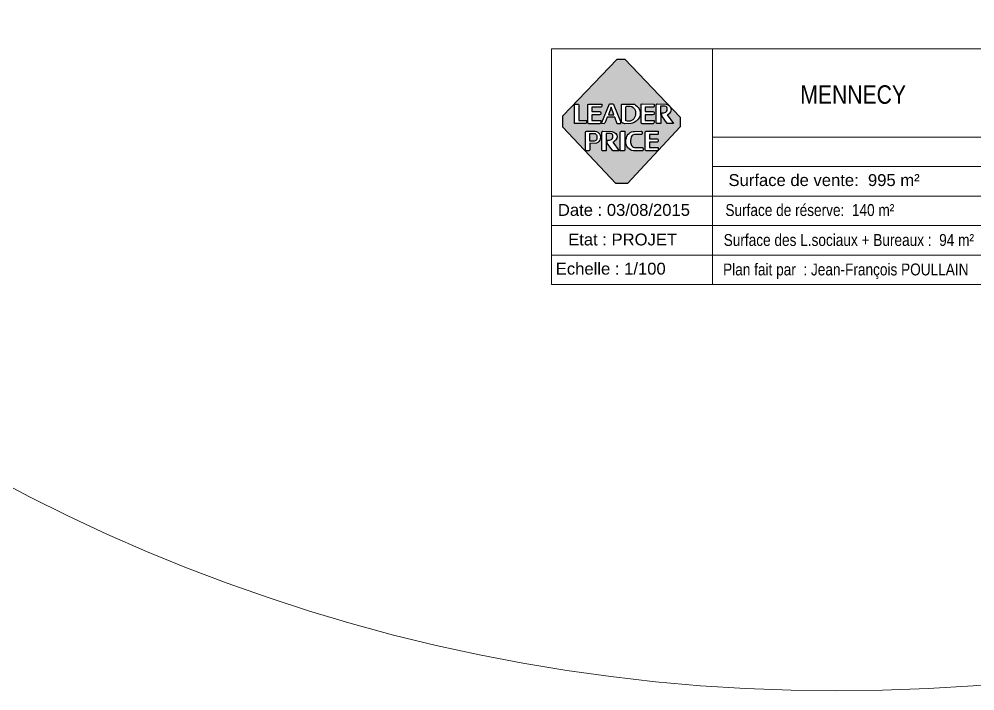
# Model space of a CAD drawing. Header units: millimetres. Extents: x 15590 to 15992, y 1055 to 1132.
# Drawn here: x 15892.91 to 15913.62, y 1054.72 to 1069.27 of the extents above; entities that cross this region are included whole.
import ezdxf

# ---------------------------------------------------------------- set-up
doc = ezdxf.new("R2010")
doc.units = ezdxf.units.MM
doc.header["$MEASUREMENT"] = 0
doc.layers.get('0').update_dxf_attribs({"lineweight": 9})
doc.layers.add('Hachures', color=252, linetype='Continuous', lineweight=20)
doc.layers.add('le cartouche', color=7, linetype='Continuous')
doc.styles.add('Arial Narrow', font='ARIALN.TTF', dxfattribs={"height": 0.3})

# ---------------------------------------------------------------- blocks, each defined once
blk = doc.blocks.new('A$C5D001198')
h = blk.add_hatch(color=22)
edge = h.paths.add_edge_path(flags=16)
edge.add_line((0.4153621067825952, 1.280023421856185), (0.6259027354099089, 1.279790677748224))
edge.add_line((0.6259027354099089, 1.279790677748224), (0.6258641759932289, 1.244909778437659))
edge.add_arc((0.6081094143341943, 1.244929405605035), 0.01775477250762141, 270.13872205620646, 359.9366618702279, ccw=False)
edge.add_line((0.6081524013770832, 1.227174685136561), (0.4674906553382243, 1.227611272952799))
edge.add_line((0.4674906553386791, 1.227611272953254), (0.4674912672821847, 1.15800527664851))
edge.add_line((0.46749126728173, 1.158005276648055), (0.5904020673447121, 1.158005276648055))
edge.add_arc((0.5904020673447121, 1.140244239803906), 0.01776103684449491, 1.9891806765779165, 90, ccw=False)
edge.add_line((0.6081524013770832, 1.140860739215896), (0.6081524013770832, 1.123124988758946))
edge.add_arc((0.5891959046007287, 1.123124988758718), 0.01895649677647557, 273.64807650998574, 360, ccw=False)
edge.add_line((0.5904020673447121, 1.104206903721661), (0.4672645863665821, 1.104905181780168))
edge.add_line((0.4672645863665821, 1.104905181780396), (0.4672645863665821, 1.016808358367143))
edge.add_line((0.4672645863665821, 1.016808358367143), (0.6073006212595828, 1.016808358367143))
edge.add_line((0.6073006212595828, 1.016808358367143), (0.6073006212595828, 0.9824996175630076))
edge.add_arc((0.5883794429801128, 0.9824996175630076), 0.01892117827936589, 278.4890543852112, 360, ccw=False)
edge.add_line((0.5911725962068886, 0.9637857381540016), (0.4158455789156505, 0.9637857381540016))
edge.add_arc((0.4158455789156505, 0.9814744606792374), 0.01768872252532997, 180.0470676687252, 270, ccw=False)
edge.add_line((0.3981568623589737, 0.9814599296469169), (0.3981568623589737, 1.262593270953175))
edge.add_arc((0.4155884832475749, 1.262593270952948), 0.01743162088891766, 90.74409492551518, 180, ccw=False)
edge = h.paths.add_edge_path(flags=16)
edge.add_line((0.7484065031549108, 1.280366752573173), (0.8007084098771884, 1.280366752573173))
edge.add_arc((0.8007084098771884, 1.263059827344023), 0.01730692522922533, -1.240334075660428, 90, ccw=False)
edge.add_line((0.8180112799741437, 1.262685197786595), (0.9236067933202321, 0.9992679867323204))
edge.add_arc((0.8490837270487646, 0.9820695025237001), 0.07648186233130294, -13.845401563307405, 12.995239832925392, ccw=False)
edge.add_line((0.9233434057732666, 0.9637671698483246), (0.8703325876645067, 0.9637671698483246))
edge.add_line((0.8703325876649615, 0.9637671698483246), (0.8352959131607349, 1.069283533704493))
edge.add_line((0.8352959131607349, 1.069283533704493), (0.7124210436913927, 1.069283533704493))
edge.add_line((0.712421043690938, 1.069283533704493), (0.6773843691867114, 0.982010667423765))
edge.add_arc((0.6432141449054143, 0.9957286885787653), 0.03682103110800134, 298.1865515881735, 338.12645121468887, ccw=False)
edge.add_line((0.6606063340877881, 0.96327410358208), (0.6255696595835616, 0.9642602361141144))
edge.add_arc((0.63874633398882, 0.9739820635440992), 0.01637494051741956, 146.5972881143855, 216.4201232003678, ccw=False)
edge.add_line((0.6250761765513744, 0.9829967999557994), (0.7484065031558202, 1.280366752573173))
h.paths.add_polyline_path([(0.7316953625954739, 1.106082577008237), (0.8182702441008587, 1.106626637512818), (0.7736215537993303, 1.227405233977152)], flags=0)
edge = h.paths.add_edge_path(flags=16)
edge.add_line((0.95797234952488, 1.280163827517754), (1.133151841851941, 1.280163827517754))
edge.add_arc((1.133151841851941, 1.234875143570207), 0.04528868394746446, 38.62169807092738, 90, ccw=False)
edge.add_arc((1.028669136507233, 1.084797162394352), 0.2266491305911476, 23.385471423847378, 51.89505539917661, ccw=False)
edge.add_arc((1.055546045634401, 1.128484814768399), 0.186970632223294, -17.813756680512824, 14.328862757868706, ccw=False)
edge.add_arc((1.041271798809248, 1.175110222307012), 0.2185208251682448, 285.49702349994266, 331.6326641401581, ccw=False)
edge.add_line((1.099658009961331, 0.9645338670825367), (0.9938779546032492, 0.9638814152367559))
edge.add_arc((0.9935322395485855, 1.019931157117298), 0.05605080805658061, 200.3739988338245, 270.3533961380702, ccw=False)
edge.add_line((0.9409879657259808, 1.000417255093453), (0.9406236931426974, 1.262856748808417))
edge.add_arc((0.9558751403778842, 1.264917368572242), 0.01539002263084774, 82.16789530987319, 187.694625336531, ccw=False)
edge = h.paths.add_edge_path(flags=0)
edge.add_line((1.027706802417015, 1.245128315910279), (1.080839691418987, 1.245128315910279))
edge.add_arc((1.067613014688504, 1.144574820510115), 0.1014196746915087, 19.94530990007678, 82.50640875960119, ccw=False)
edge.add_arc((0.9962586775391173, 1.132833675640541), 0.17301151042126, -16.54322763468292, 15.5352001218817, ccw=False)
edge.add_arc((1.055258846439756, 1.113654141021925), 0.1110038181771072, 246.5197132891823, 344.27541637339584, ccw=False)
edge.add_arc((5.672630891253903, 1.087901142950614), 4.662220144063784, 180.5486319158939, 180.9347640192141, ccw=False)
edge.add_line((1.010624482529238, 1.043259047071388), (1.010922219993972, 1.227426212543605))
edge.add_arc((1.028649401276198, 1.227426212543833), 0.01772718128211715, 93.04799827386807, 180, ccw=False)
edge = h.paths.add_edge_path(flags=16)
edge.add_line((1.27291308142776, 1.280401648182306), (1.466266004255431, 1.280187904384547))
edge.add_line((1.466266004255885, 1.280187904384547), (1.465660388979813, 1.245307631931155))
edge.add_arc((1.449489538875696, 1.243802038020021), 0.01624078834661856, -94.3024737638844, 5.319213330944024, ccw=False)
edge.add_line((1.448271126016152, 1.227607017914124), (1.325041629983843, 1.227989499278692))
edge.add_line((1.325041629983843, 1.22798949927892), (1.325042241927349, 1.158383502974175))
edge.add_line((1.325042241927349, 1.158383502974175), (1.447953041990331, 1.158383502974175))
edge.add_arc((1.447953041990331, 1.140622466129571), 0.01776103684449491, 1.9891806765779165, 90, ccw=False)
edge.add_line((1.465703376023157, 1.141238965542016), (1.465703376023157, 1.123503215085066))
edge.add_arc((1.446746879246348, 1.123503215084838), 0.01895649677647557, 273.64807650998574, 360, ccw=False)
edge.add_line((1.447953041990331, 1.104585130047781), (1.324815561012201, 1.105283408106288))
edge.add_line((1.324815561012201, 1.105283408106061), (1.324815561012201, 1.017186584692809))
edge.add_line((1.324815561012201, 1.017186584692809), (1.464851595905202, 1.017186584692809))
edge.add_line((1.464851595905202, 1.017186584692809), (1.464851595905202, 0.9828778438886729))
edge.add_arc((1.445930417625277, 0.9828778438886729), 0.01892117827936589, 278.4890543852112, 360, ccw=False)
edge.add_line((1.448723570852508, 0.9641639644796669), (1.27339655356127, 0.9641639644796669))
edge.add_arc((1.27339655356127, 0.9818526870049027), 0.01768872252532997, 180.0470676687252, 270, ccw=False)
edge.add_line((1.255707837004593, 0.9818381559725822), (1.255707837004593, 1.262971497278841))
edge.add_arc((1.273139457893194, 1.262971497279068), 0.01743162088891766, 90.74409492551518, 180, ccw=False)
edge = h.paths.add_edge_path(flags=16)
edge.add_line((1.51729551771632, 1.280459639836408), (1.65889930606545, 1.279755690669617))
edge.add_arc((1.642903158899571, 1.187860087092758), 0.09327742857194099, 24.301227866083423, 80.12553730515191, ccw=False)
edge.add_arc((1.660239931781689, 1.187561417461438), 0.07795239339825917, -24.448115044699023, 29.753579936353276, ccw=False)
edge.add_arc((1.6535724413352, 1.187077156793748), 0.08388270393517291, 284.64200444046764, 337.73837451393933, ccw=False)
edge.add_line((1.674776204983118, 1.105918617953648), (1.778301246979481, 0.9645201009245739))
edge.add_line((1.778301246979026, 0.9645201009248012), (1.676389201497841, 0.9645201009248012))
edge.add_line((1.676389201497841, 0.9645201009248012), (1.587953146289692, 1.087807888337693))
edge.add_line((1.587953146289692, 1.08780788833792), (1.588038355343087, 1.139419866133039))
edge.add_line((1.588038355343087, 1.139419866132812), (1.623066027797904, 1.139419866132812))
edge.add_arc((1.623066027797904, 1.197318713441746), 0.05789884730872032, 270, 337.9694515124102)
edge.add_arc((1.581675398819698, 1.194823336882109), 0.09698596282985365, 348.5683317981979, 379.4668420980678)
edge.add_arc((1.638882417771583, 1.202669521514963), 0.04208400504962659, 35.56219369910276, 88.07527271735097)
edge.add_line((1.640295872649403, 1.244729783358252), (1.570545666171256, 1.244209687859211))
edge.add_line((1.570545666170801, 1.244209687859438), (1.572291830932954, 0.9641878380159596))
edge.add_line((1.572291830933409, 0.9641878380157323), (1.515705181532667, 0.9641878380157323))
edge.add_arc((1.515705181532212, 0.9794667428723187), 0.01527890485661595, 168.6250567335837, 270, ccw=False)
edge.add_line((1.500726392245269, 0.9824801802969887), (1.50027551373887, 1.262630087421257))
edge.add_arc((1.518094277148521, 1.262658765273045), 0.01781878648692435, 92.56924821733043, 180.092212820773, ccw=False)
edge = h.paths.add_edge_path(flags=16)
edge.add_line((0.3794333757505228, 0.8421068532707068), (0.5188896321028551, 0.8421068532707068))
edge.add_arc((0.5146011867477682, 0.7553171272793406), 0.0868956115185281, 25.94175888104229, 87.17120731367658, ccw=False)
edge.add_arc((0.4793577398622801, 0.7446460243427282), 0.1233934588318691, -22.085508649456983, 23.23757466235088, ccw=False)
edge.add_arc((0.5092112715001349, 0.7424031794962502), 0.0953269780289703, 275.46410675605784, 332.408653867052, ccw=False)
edge.add_line((0.5182885124968379, 0.6475093628587274), (0.4329317013934997, 0.648710585887784))
edge.add_line((0.4329317013930449, 0.648710585887784), (0.4330940486970576, 0.5440404062496782))
edge.add_arc((0.414086391456749, 0.5448294154502946), 0.01902402610592576, 273.4539191331693, 357.6230127511044, ccw=False)
edge.add_line((0.415232508313693, 0.5258399450672187), (0.3802996677923147, 0.526431569704755))
edge.add_arc((0.3806056666035147, 0.5444994576541831), 0.01807047897043502, 179.13907811, 269.0297280757909, ccw=False)
edge.add_line((0.3625372275555492, 0.5447709730369752), (0.3622211469778449, 0.8240542525131787))
edge.add_arc((0.3802728353562088, 0.8240746826227223), 0.01805169993933477, 92.66539134734211, 180.0648448248841, ccw=False)
edge = h.paths.add_edge_path(flags=0)
edge.add_line((0.433661022598244, 0.8072759131691782), (0.5029376902393778, 0.8072759131691782))
edge.add_arc((0.4994182206596633, 0.7632162521986174), 0.04420000442231692, 11.12848946643959, 85.43293142948329, ccw=False)
edge.add_arc((0.4354474971864875, 0.7446322271284771), 0.1107114363268965, -13.514149449167576, 14.176901828940913, ccw=False)
edge.add_arc((0.4989888684453945, 0.729026893172886), 0.0452838063249615, 273.83560931589653, 346.89650789892755, ccw=False)
edge.add_line((0.5020180843357593, 0.6838445186626814), (0.433661022598244, 0.6838445186626814))
edge.add_line((0.433661022598244, 0.6838445186626814), (0.433661022598244, 0.8072759131691782))
edge = h.paths.add_edge_path(flags=16)
edge.add_line((0.6427948482032662, 0.84121013216145), (0.7843986365523961, 0.840506182994659))
edge.add_arc((0.7447684982898863, 0.6885462776444911), 0.1570425442126614, 47.641786077675874, 75.3832127236758, ccw=False)
edge.add_arc((0.7965036012828932, 0.7541279645583927), 0.07396420767470217, -39.69588746008861, 43.022192417068595, ccw=False)
edge.add_arc((0.7754740042601043, 0.7546554688465221), 0.09141507121023021, 285.7420443656988, 328.49622784566276, ccw=False)
edge.add_line((0.8002755354700639, 0.6666691102786899), (0.9038005774659723, 0.5252705932496156))
edge.add_line((0.9038005774655176, 0.5252705932498429), (0.8018885319843321, 0.5252705932498429))
edge.add_line((0.8018885319847868, 0.5252705932498429), (0.7134524767766379, 0.6485583806627346))
edge.add_line((0.7134524767766379, 0.6485583806625073), (0.7135376858300333, 0.7001703584576262))
edge.add_line((0.7135376858295785, 0.7001703584578536), (0.7485653582843952, 0.7001703584578536))
edge.add_arc((0.7485653582848499, 0.7580692057663327), 0.05789884730872032, 270, 337.9694515124102)
edge.add_arc((0.7071747293066437, 0.7555738292066962), 0.09698596282985365, 348.5683317981979, 379.4668420980678)
edge.add_arc((0.7643817482585291, 0.7634200138400047), 0.04208400504962659, 35.56219369910276, 88.07527271735097)
edge.add_line((0.7657952031363493, 0.8054802756832942), (0.6960449966577471, 0.8049601801842527))
edge.add_line((0.6960449966582019, 0.8049601801840254), (0.6977911614203549, 0.5249383303405466))
edge.add_line((0.6977911614203549, 0.524938330340774), (0.6412045120196126, 0.524938330340774))
edge.add_arc((0.6412045120196126, 0.5402172351973604), 0.01527890485661574, 168.6250567335829, 270, ccw=False)
edge.add_line((0.6262257227322152, 0.5432306726220304), (0.6257748442258162, 0.8233805797462992))
edge.add_arc((0.6435936076359212, 0.823409257597632), 0.01781878648692435, 92.56924821733043, 180.092212820773, ccw=False)
edge = h.paths.add_edge_path(flags=16)
edge.add_line((0.940916102981646, 0.8415305469166015), (0.9931980936721629, 0.8416427456836573))
edge.add_line((0.9931980936726177, 0.8416427456836573), (0.9937349306642318, 0.5427034882377484))
edge.add_arc((0.9767266581188778, 0.542732130103559), 0.01700829666107766, 263.47115309052145, 359.9035142170396, ccw=False)
edge.add_line((0.9747927563385019, 0.5258341367548383), (0.9229076600217923, 0.5262456122391086))
edge.add_line((0.922907660022247, 0.5262456122391086), (0.9225039646712503, 0.8235012737334273))
edge.add_arc((0.9400472345132584, 0.8240016629333695), 0.01755040472777299, 87.16229596292288, 181.6338127534544, ccw=False)
edge = h.paths.add_edge_path(flags=16)
edge.add_line((1.150877187437345, 0.8409325222705775), (1.255489304496223, 0.8413139957633575))
edge.add_arc((1.255553169437917, 0.8238002053785749), 0.01751390682779673, 2.3842327214080115, 90.20893109576508, ccw=False)
edge.add_line((1.273051914758071, 0.824528796208142), (1.273815459271646, 0.8062177026820336))
edge.add_arc((1.257657011088668, 0.8055439201775698), 0.01617248992989894, -94.98092666300761, 2.3877628459046036, ccw=False)
edge.add_line((1.256252849009343, 0.7894325031265907), (1.150877187437345, 0.7890510296340381))
edge.add_arc((1.151082270496772, 0.732400270184371), 0.05665113066210663, 90.20741720925022, 160.1186140868416)
edge.add_arc((1.269658422901102, 0.6895198678203087), 0.1827424976379506, 160.1186140868413, 198.7924475277667)
edge.add_arc((1.172763899818165, 0.6565485332866956), 0.0803918381170132, 198.7924475277666, 254.8505615712818)
edge.add_line((1.151754499229355, 0.5789505131915575), (1.273182910096693, 0.5790308234004442))
edge.add_arc((1.273194406332095, 0.56164860550507), 0.01738222169694167, 0.8840359616834235, 90.03789422362439, ccw=False)
edge.add_line((1.290574559025117, 0.5619167910417673), (1.29108123471633, 0.5437780717627447))
edge.add_arc((1.2743948595853, 0.5433119649487708), 0.0166928838304408, -94.53561181321191, 1.6000485613514002, ccw=False)
edge.add_line((1.273074807901139, 0.5266713569631065), (1.134041880679888, 0.5263764136043392))
edge.add_arc((1.162949788800688, 0.6792930668602821), 0.1556250943610845, 221.2740416132928, 259.2949329411266, ccw=False)
edge.add_arc((1.115926514628427, 0.6464147010565284), 0.09879721749014599, 189.9164748719497, 224.9354851304917, ccw=False)
edge.add_arc((1.172299826438575, 0.6800898306128147), 0.1618375497476122, 160.4740124391417, 198.2528211276625, ccw=False)
edge.add_arc((1.143908524255494, 0.7102431590055858), 0.1264259775983651, 129.2065315523081, 169.0853379650652, ccw=False)
edge.add_arc((1.148903916333893, 0.7144707262295924), 0.1264771902627972, 89.10604676541652, 132.171968209976, ccw=False)
edge = h.paths.add_edge_path(flags=16)
edge.add_line((1.340736616385129, 0.8433317007702499), (1.5340895392128, 0.8431179569724918))
edge.add_line((1.5340895392128, 0.8431179569724918), (1.533483923936728, 0.8082376845190993))
edge.add_arc((1.517313073832611, 0.8067320906079658), 0.01624078834661856, -94.3024737638844, 5.319213330944024, ccw=False)
edge.add_line((1.516094660973522, 0.7905370705020687), (1.392865164941213, 0.7909195518666365))
edge.add_line((1.392865164941213, 0.7909195518668639), (1.392865776884719, 0.7213135555621193))
edge.add_line((1.392865776884719, 0.7213135555621193), (1.515776576947701, 0.7213135555621193))
edge.add_arc((1.515776576947246, 0.7035525187175153), 0.01776103684449491, 1.9891806765779165, 90, ccw=False)
edge.add_line((1.533526910980072, 0.7041690181295053), (1.533526910980072, 0.6864332676725553))
edge.add_arc((1.514570414203263, 0.6864332676723279), 0.01895649677647557, 273.64807650998574, 360, ccw=False)
edge.add_line((1.515776576947246, 0.6675151826352703), (1.392639095969116, 0.668213460693778))
edge.add_line((1.392639095969571, 0.6682134606940053), (1.392639095969571, 0.5801166372807529))
edge.add_line((1.392639095969571, 0.5801166372807529), (1.532675130862572, 0.5801166372807529))
edge.add_line((1.532675130862117, 0.5801166372807529), (1.532675130862117, 0.5458078964766173))
edge.add_arc((1.513753952582647, 0.5458078964766173), 0.01892117827936589, 278.4890543852112, 360, ccw=False)
edge.add_line((1.516547105809423, 0.5270940170676113), (1.341220088518185, 0.5270940170676113))
edge.add_arc((1.341220088518185, 0.5447827395928471), 0.01768872252533018, 180.047067668726, 270, ccw=False)
edge.add_line((1.323531371961508, 0.5447682085605265), (1.323531371961508, 0.825901549866785))
edge.add_arc((1.340962992850109, 0.8259015498665576), 0.01743162088891766, 90.74409492551518, 180, ccw=False)
edge = h.paths.add_edge_path()
edge.add_line((0.3638193279639381, 0.9646637537530296), (0.3631981021439969, 0.9646637537530296))
edge.add_arc((0.3635087150541949, 0.9817170503729358), 0.01705612517479378, 268.9565160618333, 271.0434839381566)
edge = h.paths.add_edge_path(flags=0)
edge.add_arc((0.2403353388785945, 1.261771832348131), 0.01809138070301015, 3.14320865559134, 90)
edge.add_line((0.2403353388785945, 1.279863213051158), (0.1880331217412277, 1.279863213051158))
edge.add_line((0.1880331217412277, 1.279863213051158), (0.1880331217412277, 0.964663753753257))
edge.add_line((0.1880331217412277, 0.9646637537530296), (0.3638193279643929, 0.9646637537530296))
edge.add_arc((0.3635087150541949, 0.9817170503729358), 0.01705612517479383, 271.0434839381667, 360)
edge.add_line((0.3805648402285442, 0.9817170503729358), (0.3805648402285442, 1.016721187946587))
edge.add_line((0.3805648402285442, 1.016721187946587), (0.2583995029763173, 1.016721187946587))
edge.add_line((0.2583995029763173, 1.016721187946587), (0.2583995029763173, 1.262763815810331))
h.paths.add_polyline_path([(3.521518010529689e-08, 1.0914001578235), (3.521518010529689e-08, 1.069192822002606), (3.521518010529689e-08, 0.9073525423254978), (0.8528613171620236, 6.195004971232265e-07), (1.040948817010303, 6.195004971232265e-07), (1.887463378895973, 0.9117277585614829), (1.887463378895973, 1.068859325293488), (0.9931715377774708, 1.999429480821163), (0.8887282237319596, 1.999429480821163), (0.8709215270946515, 1.999082583874042)])
for points in [[(0.8887282237328691, 1.999429480821163), (0.9931715377774708, 1.999429480821163), (1.887463378895973, 1.068859325293488), (1.887463378895973, 0.9117276766169198), (1.040948524368105, 2.223696355940774e-07), (0.8528616098046768, 2.223696355940774e-07), (3.521518010529689e-08, 0.9073524565346816), (3.521518010529689e-08, 1.069192822002606), (3.521518010529689e-08, 1.0914001578235), (0.8709215270946515, 1.999082583874042), (0.8887282237328691, 1.999429480821163), (0.8887282237328691, 1.999429480821163)], [(0.7316953625954739, 1.106082577008237), (0.8182702441008587, 1.106626637512818), (0.7736215537993303, 1.227405233977152), (0.7316953625954739, 1.106082577008237)]]:
    blk.add_lwpolyline(points)
for points in [[(0.1880442190949907, 1.279863213051158), (0.2403353388785945, 1.279863213051158, -0.3982354017029015), (0.2583995029763173, 1.262763815810104), (0.2583995029763173, 1.016721187946587), (0.3805648402285442, 1.016721187946587), (0.3805648402285442, 0.9817170503729358, -0.419557917213573), (0.3631981021439969, 0.9646637537530296), (0.1880331217412277, 0.9646637537530296), (0.1880331217412277, 1.279863213051158)], [(0.4153621067825952, 1.280023421856185), (0.6259027354099089, 1.279790677748224), (0.6258641759932289, 1.244909778437886, -0.4131810174089116), (0.6081524013770832, 1.227174685136561), (0.4674906553386791, 1.227611272953254), (0.46749126728173, 1.158005276648055), (0.5904020673447121, 1.158005276648055, -0.4040811412214), (0.6081524013770832, 1.140860739215896), (0.6081524013770832, 1.123124988758718, -0.3956853717406106), (0.5904020673447121, 1.104206903721661), (0.4672645863665821, 1.104905181780396), (0.4672645863665821, 1.016808358367143), (0.6073006212595828, 1.016808358367143), (0.6073006212595828, 0.9824996175630076, -0.3714544147534168), (0.5911725962068886, 0.9637857381540016), (0.4158455789156505, 0.9637857381540016, -0.4139729752185067), (0.3981568623589737, 0.9814599296469169), (0.3981568623589737, 1.262593270952948, -0.4104148808202873), (0.4153621067825952, 1.280023421856185, 0.3832977098981012)], [(0.7484065031549108, 1.280366752573173), (0.8007084098771884, 1.280366752573173, -0.4205683971935363), (0.8180112799741437, 1.262685197786595), (0.9236067933206868, 0.9992679867327752, -0.1176527838455516), (0.9233434057732666, 0.9637671698483246), (0.8703325876649615, 0.9637671698483246), (0.8703325876649615, 0.9637671698483246), (0.8703325876649615, 0.9637671698483246), (0.8352959131607349, 1.069283533704493), (0.712421043690938, 1.069283533704493), (0.6773843691871662, 0.982010667423765, -0.1760566025797067), (0.6606063340877881, 0.96327410358208), (0.6255696595840163, 0.9642602361141144, -0.3144491187750548), (0.6250761765513744, 0.9829967999557994), (0.7484065031549108, 1.280366752573173)], [(0.95797234952488, 1.280163827517754), (1.133151841851941, 1.280163827517754, -0.2280127172255718), (1.168535172860174, 1.26314323123961, -0.125042181805565), (1.236700242614006, 1.174757638657866, -0.1411754763773921), (1.233552551892899, 1.071286029433395, -0.2040687157629508), (1.099658009961331, 0.9645338670825367), (0.9938779546027945, 0.9638814152367559, -0.3151999585789126), (0.9409879657259808, 1.000417255093453), (0.9406236931426974, 1.26285674880819, -0.4960058939015295), (0.95797234952488, 1.280163827517754, 0.2864178795100995)], [(1.027706802417015, 1.245128315910279), (1.080839691418532, 1.245128315910279, -0.2799628889517438), (1.16294940123862, 1.179171407250578, -0.140889816296335), (1.162108408059339, 1.083570610118841, -0.4544395511287357), (1.01103120443122, 1.011841748199004, -0.001684820731833558), (1.010624482529238, 1.043259047071388), (1.010922219993518, 1.227426212543833, -0.3987167992544614), (1.027706802417015, 1.245128315910279, 2.056803711078298)], [(1.27291308142776, 1.280401648182306), (1.466266004255885, 1.280187904384547), (1.465660388979813, 1.245307631931155, -0.4642995673807456), (1.448271126016152, 1.227607017914124), (1.325041629983843, 1.22798949927892), (1.325042241927349, 1.158383502974175), (1.447953041990331, 1.158383502974175, -0.4040811412214), (1.465703376023157, 1.141238965542016), (1.465703376023157, 1.123503215084838, -0.3956853717406106), (1.447953041990331, 1.104585130047781), (1.324815561012201, 1.105283408106061), (1.324815561012201, 1.017186584692809), (1.464851595905202, 1.017186584692809), (1.464851595905202, 0.9828778438886729, -0.3714544147534168), (1.448723570852508, 0.9641639644796669), (1.27339655356127, 0.9641639644796669, -0.4139729752185067), (1.255707837004593, 0.9818381559725822), (1.255707837004593, 1.262971497279068, -0.4104148808202873), (1.27291308142776, 1.280401648182306, 0.3832977098981012)], [(1.51729551771632, 1.280459639836408), (1.65889930606545, 1.279755690669845, -0.2485139086566972), (1.727915690314148, 1.226246910136979, -0.2410097411511632), (1.731202835196655, 1.155299334834581, -0.2359125957269274), (1.674776204983118, 1.105918617953648), (1.778301246979026, 0.9645201009248012), (1.676389201497841, 0.9645201009248012), (1.587953146289692, 1.08780788833792), (1.588038355343087, 1.139419866132812), (1.623066027797904, 1.139419866132812, 0.3055849354186888), (1.676737332475113, 1.175600804382611, 0.1356430199206138), (1.673117111767169, 1.22714500328857, 0.2332274685681333), (1.640295872649403, 1.244729783358252), (1.570545666170801, 1.244209687859438), (1.572291830933409, 0.9641878380157323), (1.515705181532212, 0.9641878380157323, -0.4736320675508869), (1.500726392245269, 0.9824801802969887), (1.500275513739325, 1.262630087421257, -0.401607025607461), (1.51729551771632, 1.280459639836408, 44.59372822497962)], [(0.3794333757505228, 0.8421068532707068), (0.5188896321024004, 0.8421068532707068, -0.2737071573861086), (0.5927411257021049, 0.7933302466121859, -0.200378273334399), (0.5936970502184522, 0.6982513286347967, -0.253710097180846), (0.5182885124968379, 0.6475093628587274), (0.4329317013930449, 0.648710585887784), (0.4330940486970576, 0.5440404062496782, -0.3847108025997571), (0.415232508313693, 0.5258399450672187), (0.3802996677923147, 0.5264315697049824, -0.4136546807649633), (0.3625372275555492, 0.5447709730369752), (0.3622211469778449, 0.8240542525127239, -0.4009813207485917), (0.3794333757505228, 0.8421068532707068, -37.62134362462083)], [(0.4336630909856467, 0.807288210038223), (0.502939758625871, 0.807288210038223, -0.3360730731878611), (0.5427891925660333, 0.7717595864296527, -0.1214164202599863), (0.5430956502632398, 0.7187728679900829, -0.3300451863578626), (0.5020201527227073, 0.6838568155317262), (0.4336630909856467, 0.6838568155317262), (0.4336630909856467, 0.807288210038223)], [(0.6427948482032662, 0.84121013216145), (0.7843986365523961, 0.8405061829948863, -0.1216394705632651), (0.8505780559898994, 0.8045923813797344, -0.3774600854582771), (0.8534150208010942, 0.7068860938775288, -0.188744919684576), (0.8002755354700639, 0.6666691102786899), (0.9038005774655176, 0.5252705932498429), (0.8018885319847868, 0.5252705932498429), (0.7134524767766379, 0.6485583806625073), (0.7135376858295785, 0.7001703584578536), (0.7485653582848499, 0.7001703584578536, 0.3055849354186888), (0.802236662962514, 0.7363512967076531, 0.1356430199206138), (0.7986164422541151, 0.7878954956131565, 0.2332274685681333), (0.7657952031363493, 0.8054802756832942), (0.6960449966582019, 0.8049601801840254), (0.6977911614203549, 0.524938330340774), (0.6412045120196126, 0.524938330340774, -0.4736320675508869), (0.6262257227322152, 0.5432306726220304), (0.6257748442258162, 0.8233805797462992, -0.401607025607461), (0.6427948482032662, 0.84121013216145, 44.59372822497962)], [(0.940916102981646, 0.8415305469166015), (0.9931980936726177, 0.8416427456836573), (0.993734930663777, 0.5427034882377484, -0.4474910839963092), (0.9747927563385019, 0.5258341367548383), (0.922907660022247, 0.5262456122391086), (0.9225039646712503, 0.8235012737331999, -0.4372609209317366), (0.940916102981646, 0.8415305469166015, -57.68815064691187)], [(1.150877187437345, 0.8409325222705775), (1.255489304496223, 0.8413139957633575, -0.4031367431664297), (1.273051914758071, 0.824528796208142), (1.273815459271646, 0.8062177026818063, -0.4524037109776834), (1.256252849009343, 0.7894325031265907), (1.150877187437345, 0.7890510296338107, 0.3148728438283622), (1.097807623196786, 0.7516658498620927, 0.1703665933919503), (1.096657611391947, 0.6306510334493396, 0.2495973532902457), (1.151754499229355, 0.5789505131915575), (1.273182910097148, 0.5790308234004442, -0.4098947123223056), (1.290574559025117, 0.5619167910417673), (1.29108123471633, 0.5437780717629721, -0.4459381398688311), (1.273074807901139, 0.5266713569631065), (1.134041880679433, 0.5263764136043392, -0.167436318805786), (1.045987714133844, 0.5766332252251232, -0.1539996350592322), (1.018605342504998, 0.6294005998365719, -0.1663506127807625), (1.019769555818129, 0.734181503288255, -0.1757817834713813), (1.06399243366468, 0.8082071640092181, -0.1901539528924849), (1.150877187437345, 0.8409325222705775, 1.341451851281854)], [(1.340736616385129, 0.8433317007702499), (1.5340895392128, 0.8431179569724918), (1.533483923936728, 0.8082376845186445, -0.4642995673807456), (1.516094660973522, 0.7905370705020687), (1.392865164941213, 0.7909195518668639), (1.392865776884719, 0.7213135555621193), (1.515776576947246, 0.7213135555621193, -0.4040811412214), (1.533526910980072, 0.7041690181295053), (1.533526910980072, 0.6864332676723279, -0.3956853717406106), (1.515776576947246, 0.6675151826352703), (1.392639095969571, 0.6682134606940053), (1.392639095969571, 0.5801166372807529), (1.532675130862117, 0.5801166372807529), (1.532675130862117, 0.5458078964766173, -0.3714544147534168), (1.516547105809423, 0.5270940170676113), (1.341220088518185, 0.5270940170676113, -0.4139729752185067), (1.323531371961508, 0.5447682085605265), (1.323531371961508, 0.8259015498665576, -0.4104148808202873), (1.340736616385129, 0.8433317007702499, 0.3832977098981012)]]:
    blk.add_lwpolyline(points, format="xyb")

msp = doc.modelspace()

# ---------------------------------------------------------------- linework, layer by layer
for p, q in [((15904.44691964758, 1064.796677374515), (15904.44691964758, 1068.625942462214)), ((15904.44691964758, 1068.625942462214), (15904.44691964758, 1063.520255678609)), ((15907.93696628421, 1068.625942462214), (15907.93696628421, 1063.520255678609)), ((15907.93696628421, 1066.711309918362), (15918.76181396692, 1066.711309918362)), ((15907.93696628421, 1066.073099070412), (15914.15504487702, 1066.073099070412)), ((15914.15504487702, 1065.434888222461), (15904.44691964758, 1065.434888222461)), ((15904.44691964758, 1064.796677374515), (15914.15504487702, 1064.796677374515)), ((15904.44691964758, 1064.158466526564), (15914.15504487702, 1064.158466526564)), ((15904.44691964758, 1063.520255678609), (15918.76181396692, 1063.520255678609))]:
    msp.add_line(p, q)
msp.add_circle((15910.62951676027, 1093.156193029214), 38.44107430160466)
at = {"layer": 'Hachures'}
msp.add_line((15904.44691964758, 1068.625942462214), (15918.76181396692, 1068.625942462214), dxfattribs=at)

# ---------------------------------------------------------------- block references
at = {"layer": 'le cartouche', "xscale": 1.34809331831184, "yscale": 1.34809331831184, "zscale": 1.34809331831184}
msp.add_blockref('A$C5D001198', (15904.69292701465, 1065.704263013354), dxfattribs=at)

# ---------------------------------------------------------------- texts
at = {"style": 'Arial Narrow'}
for s, p in [('Surface de réserve:  140 m²', (15908.2153531192, 1065.003435287598)), ('Surface des L.sociaux + Bureaux :  94 m²', (15908.1778086326, 1064.354835442159)), ('Plan fait par  : Jean-François POULLAIN', (15908.16526807422, 1063.716624594209))]:
    msp.add_text(s, height=0.2578048213863242, dxfattribs=at).set_placement(p)
at = {"char_height": 0.2578048213863242, "attachment_point": 2, "style": 'Arial Narrow'}
for s, insert, width in [('{\\fArial|b0|i0|c0|p34;Surface de vente:  995 m²}', (15910.35414842199, 1065.910271284485), 62.19780024113041), ('{\\fArial|b0|i0|c0|p34;Date : 03/08/2015}', (15906.01565285815, 1065.264111061569), 62.19780024113041), ('{\\fArial|b0|i0|c0|p34;Etat : \\C1;PROJET \\P\\C256; }', (15905.98694547159, 1064.623611618769), 62.19780024113018), ('{\\fArial|b0|i0|c0|p34;Echelle : 1/100}', (15905.72956233345, 1063.991547334424), 62.19780024113018)]:
    msp.add_mtext(s, dxfattribs=dict(at, insert=insert, width=width))
at = {"layer": 'le cartouche', "color": 1, "style": 'Arial Narrow'}
msp.add_text('MENNECY', height=0.4, dxfattribs=at).set_placement((15909.83933930207, 1067.435476719682))

doc.saveas('drawing.dxf')
